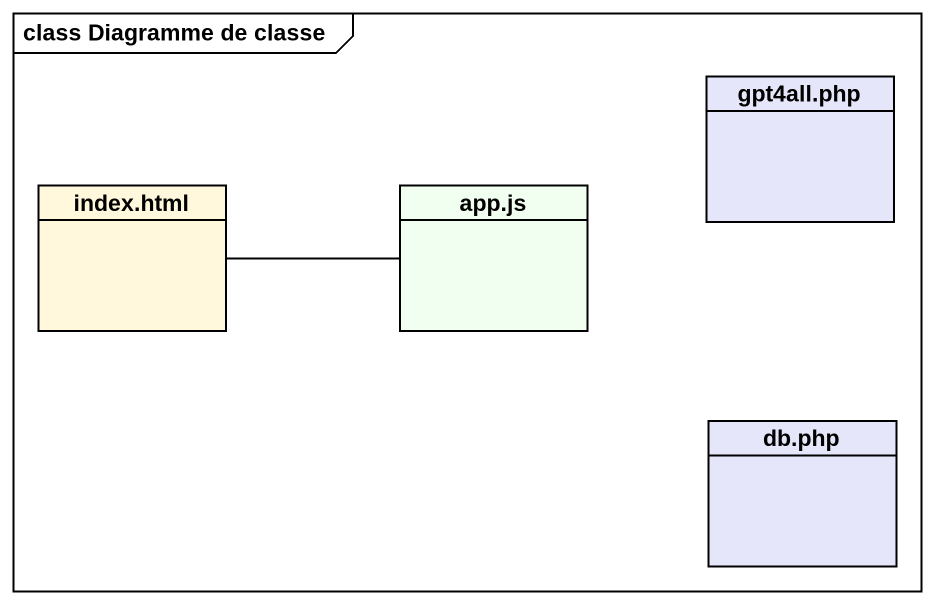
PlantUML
@startuml
mainframe class Diagramme de classe
hide circle
hide empty members
class "gpt4all.php" as gpt4all_php #E6E6FA
class "index.html" as index_html #FFF8DC
class "app.js" as app_js #F0FFF0
class "db.php" as db_php #E6E6FA
index_html -right- app_js
@enduml
